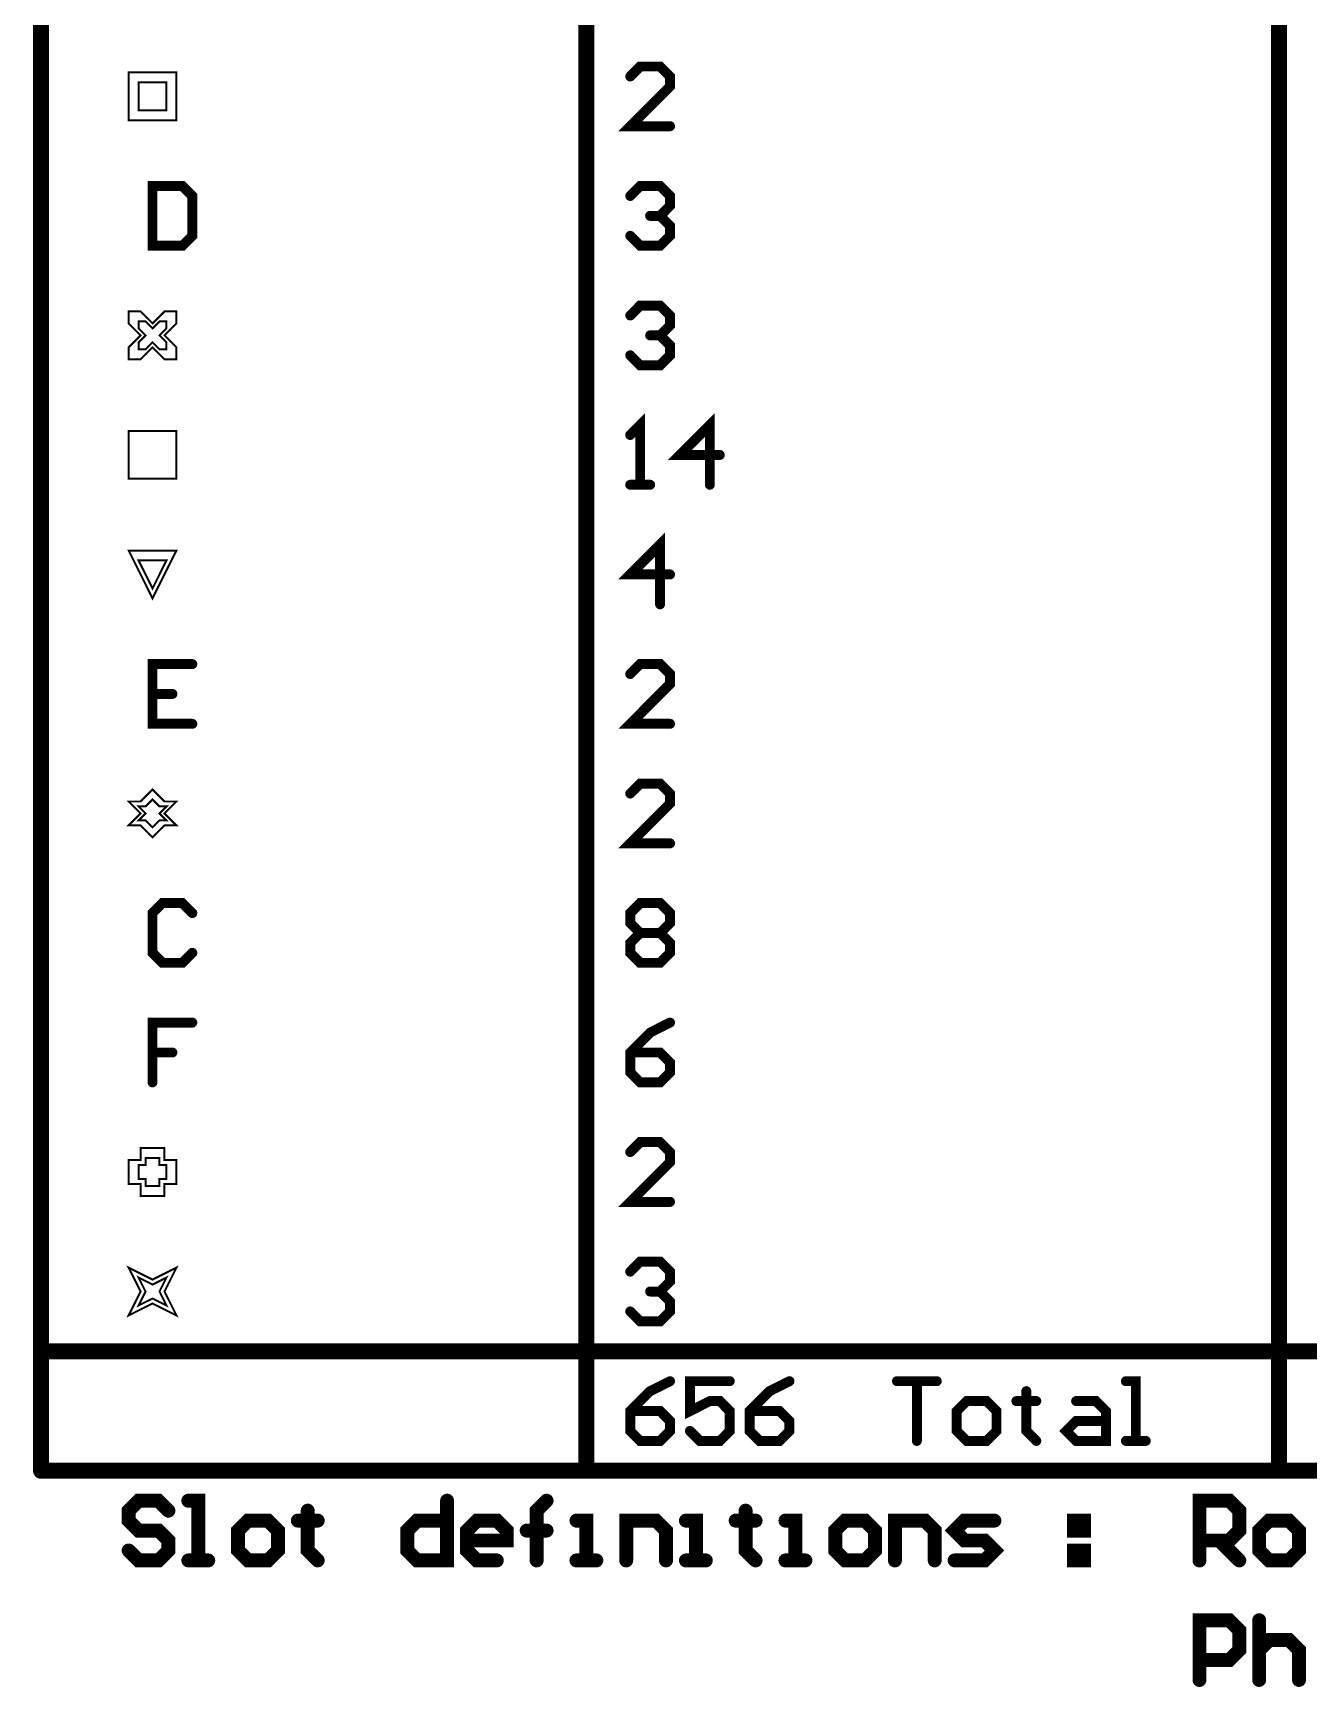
# Model space of a CAD drawing. Extents: x -9.8 to 23.3, y -7.1 to 14.3.
# Drawn here: x 11.794 to 13.076, y -0.137 to 1.524 of the extents above; entities that cross this region are included whole.
import ezdxf

# ---------------------------------------------------------------- set-up
doc = ezdxf.new("R2010")
doc.units = 0
doc.layers.add('2D_LINE_00', color=1, linetype='CONTINUOUS')

# ---------------------------------------------------------------- blocks, each defined once
blk = doc.blocks.new('SMOOTH_0$01')
at = {"const_width": 0.005}
blk.add_lwpolyline([(-0.0025, 0, 1), (0.0025, 0, 1)], format="xyb", close=True, dxfattribs=at)
blk = doc.blocks.new('DRAWING_2736')
at = {"layer": '2D_LINE_00', "const_width": 0.01}
blk.add_lwpolyline([(0, 0), (-0.03998, 0), (0, 0.03999), (0, 0.04998), (-0.00999, 0.05998), (-0.02999, 0.05998), (-0.03998, 0.04998)], dxfattribs=at)
at = {"layer": '2D_LINE_00'}
for p in [(-0.03998, 0.04998), (-0.02999, 0.05998), (-0.00999, 0.05998), (0, 0.04998), (0, 0.03999), (-0.03998, 0), (0, 0)]:
    blk.add_blockref('SMOOTH_0$01', p, dxfattribs=at)
blk = doc.blocks.new('DRAWING_2762')
at = {"layer": '2D_LINE_00', "const_width": 0.01}
blk.add_lwpolyline([(0, 0), (0, -0.05998), (0.02999, -0.05998), (0.03999, -0.04998), (0.03999, -0.01), (0.02999, 0), (0, 0)], dxfattribs=at)
at = {"layer": '2D_LINE_00'}
for p in [(0, 0), (0, 0), (0.02999, 0), (0.03999, -0.01), (0.03999, -0.04998), (0, -0.05998), (0.02999, -0.05998)]:
    blk.add_blockref('SMOOTH_0$01', p, dxfattribs=at)
blk = doc.blocks.new('DRAWING_2763')
at = {"layer": '2D_LINE_00', "const_width": 0.01}
blk.add_lwpolyline([(0, 0), (0.00999, 0.01), (0.02999, 0.01), (0.03998, 0), (0.03998, -0.00999), (0.02999, -0.01999), (0.01999, -0.01999), (0.02999, -0.01999), (0.03998, -0.02999), (0.03998, -0.03998), (0.02999, -0.04998), (0.00999, -0.04998), (0, -0.03998)], dxfattribs=at)
at = {"layer": '2D_LINE_00'}
for p in [(0, 0), (0.00999, 0.01), (0.02999, 0.01), (0.03998, 0), (0.01999, -0.01999), (0.02999, -0.01999), (0.02999, -0.01999), (0.03998, -0.00999), (0.03998, -0.02999), (0, -0.03998), (0.00999, -0.04998), (0.02999, -0.04998), (0.03998, -0.03998)]:
    blk.add_blockref('SMOOTH_0$01', p, dxfattribs=at)
blk = doc.blocks.new('DRAWING_2789')
at = {"layer": '2D_LINE_00', "const_width": 0.01}
blk.add_lwpolyline([(0, 0), (0.00999, 0.01), (0.02999, 0.01), (0.03998, 0), (0.03998, -0.00999), (0.02999, -0.01999), (0.01999, -0.01999), (0.02999, -0.01999), (0.03998, -0.02999), (0.03998, -0.03998), (0.02999, -0.04998), (0.00999, -0.04998), (0, -0.03998)], dxfattribs=at)
at = {"layer": '2D_LINE_00'}
for p in [(0, 0), (0.00999, 0.01), (0.02999, 0.01), (0.03998, 0), (0.01999, -0.01999), (0.02999, -0.01999), (0.02999, -0.01999), (0.03998, -0.00999), (0.03998, -0.02999), (0, -0.03998), (0.00999, -0.04998), (0.02999, -0.04998), (0.03998, -0.03998)]:
    blk.add_blockref('SMOOTH_0$01', p, dxfattribs=at)
blk = doc.blocks.new('DRAWING_2814')
at = {"layer": '2D_LINE_00', "const_width": 0.01}
blk.add_lwpolyline([(0, 0), (0.01999, 0), (0.00999, 0), (0.00999, 0.05998), (0, 0.04998)], dxfattribs=at)
at = {"layer": '2D_LINE_00'}
for p in [(0, 0.04998), (0.00999, 0.05998), (0, 0), (0.00999, 0), (0.01999, 0)]:
    blk.add_blockref('SMOOTH_0$01', p, dxfattribs=at)
blk = doc.blocks.new('DRAWING_2815')
at = {"layer": '2D_LINE_00', "const_width": 0.01}
blk.add_lwpolyline([(0, 0), (0, 0.05998), (-0.02999, 0.02999), (0.01, 0.02999)], dxfattribs=at)
at = {"layer": '2D_LINE_00'}
for p in [(0, 0.05998), (-0.02999, 0.02999), (0.01, 0.02999), (0, 0)]:
    blk.add_blockref('SMOOTH_0$01', p, dxfattribs=at)
blk = doc.blocks.new('DRAWING_2839')
at = {"layer": '2D_LINE_00', "const_width": 0.01}
blk.add_lwpolyline([(0, 0), (0, 0.05998), (-0.02999, 0.02999), (0.00999, 0.02999)], dxfattribs=at)
at = {"layer": '2D_LINE_00'}
for p in [(0, 0.05998), (-0.02999, 0.02999), (0.00999, 0.02999), (0, 0)]:
    blk.add_blockref('SMOOTH_0$01', p, dxfattribs=at)
blk = doc.blocks.new('DRAWING_2864')
at = {"layer": '2D_LINE_00', "const_width": 0.01}
blk.add_lwpolyline([(0, 0), (-0.03999, 0), (-0.03999, -0.05998), (0, -0.05998)], dxfattribs=at)
at = {"layer": '2D_LINE_00'}
for p in [(-0.03999, 0), (0, 0), (-0.03999, -0.05998), (0, -0.05998)]:
    blk.add_blockref('SMOOTH_0$01', p, dxfattribs=at)
blk = doc.blocks.new('DRAWING_2865')
at = {"layer": '2D_LINE_00', "const_width": 0.01}
blk.add_lwpolyline([(0, 0), (0.01999, 0)], dxfattribs=at)
at = {"layer": '2D_LINE_00'}
for p in [(0, 0), (0.01999, 0)]:
    blk.add_blockref('SMOOTH_0$01', p, dxfattribs=at)
blk = doc.blocks.new('DRAWING_2866')
at = {"layer": '2D_LINE_00', "const_width": 0.01}
blk.add_lwpolyline([(0, 0), (-0.03998, 0), (0, 0.03999), (0, 0.04998), (-0.00999, 0.05998), (-0.02999, 0.05998), (-0.03998, 0.04998)], dxfattribs=at)
at = {"layer": '2D_LINE_00'}
for p in [(-0.03998, 0.04998), (-0.02999, 0.05998), (-0.00999, 0.05998), (0, 0.04998), (0, 0.03999), (-0.03998, 0), (0, 0)]:
    blk.add_blockref('SMOOTH_0$01', p, dxfattribs=at)
blk = doc.blocks.new('DRAWING_2892')
at = {"layer": '2D_LINE_00', "const_width": 0.01}
blk.add_lwpolyline([(0, 0), (-0.03998, 0), (0, 0.03999), (0, 0.04998), (-0.00999, 0.05998), (-0.02999, 0.05998), (-0.03998, 0.04998)], dxfattribs=at)
at = {"layer": '2D_LINE_00'}
for p in [(-0.03998, 0.04998), (-0.02999, 0.05998), (-0.00999, 0.05998), (0, 0.04998), (0, 0.03999), (-0.03998, 0), (0, 0)]:
    blk.add_blockref('SMOOTH_0$01', p, dxfattribs=at)
blk = doc.blocks.new('DRAWING_2919')
at = {"layer": '2D_LINE_00', "const_width": 0.01}
blk.add_lwpolyline([(0, 0), (-0.01, 0.01), (-0.02999, 0.01), (-0.03999, 0), (-0.03999, -0.03998), (-0.02999, -0.04998), (-0.01, -0.04998), (0, -0.03998)], dxfattribs=at)
at = {"layer": '2D_LINE_00'}
for p in [(-0.03999, 0), (-0.02999, 0.01), (-0.01, 0.01), (0, 0), (-0.03999, -0.03998), (-0.02999, -0.04998), (-0.01, -0.04998), (0, -0.03998)]:
    blk.add_blockref('SMOOTH_0$01', p, dxfattribs=at)
blk = doc.blocks.new('DRAWING_2920')
at = {"layer": '2D_LINE_00', "const_width": 0.01}
blk.add_lwpolyline([(0, 0), (0.00999, 0.01), (0.02999, 0.01), (0.03998, 0), (0.03998, -0.00999), (0.02999, -0.01999), (0.03998, -0.02999), (0.03998, -0.03998), (0.02999, -0.04998), (0.00999, -0.04998), (0, -0.03998), (0, -0.02999), (0.00999, -0.01999), (0, -0.00999), (0, 0)], dxfattribs=at)
at = {"layer": '2D_LINE_00'}
for p in [(0, 0), (0, 0), (0.00999, 0.01), (0.02999, 0.01), (0.03998, 0), (0, -0.00999), (0.00999, -0.01999), (0.02999, -0.01999), (0.03998, -0.00999), (0, -0.02999), (0.03998, -0.02999), (0, -0.03998), (0.00999, -0.04998), (0.02999, -0.04998), (0.03998, -0.03998)]:
    blk.add_blockref('SMOOTH_0$01', p, dxfattribs=at)
blk = doc.blocks.new('DRAWING_2921')
at = {"layer": '2D_LINE_00', "const_width": 0.01}
blk.add_lwpolyline([(0, 0), (0.02, 0)], dxfattribs=at)
at = {"layer": '2D_LINE_00'}
for p in [(0, 0), (0.02, 0)]:
    blk.add_blockref('SMOOTH_0$01', p, dxfattribs=at)
blk = doc.blocks.new('DRAWING_2949')
at = {"layer": '2D_LINE_00', "const_width": 0.01}
blk.add_lwpolyline([(0, 0), (-0.03999, 0), (-0.03999, -0.02999), (-0.02, -0.02999), (-0.03999, -0.02999), (-0.03999, -0.05998)], dxfattribs=at)
at = {"layer": '2D_LINE_00'}
for p in [(-0.03999, 0), (0, 0), (-0.03999, -0.02999), (-0.03999, -0.02999), (-0.02, -0.02999), (-0.03999, -0.05998)]:
    blk.add_blockref('SMOOTH_0$01', p, dxfattribs=at)
blk = doc.blocks.new('DRAWING_2950')
at = {"layer": '2D_LINE_00', "const_width": 0.01}
blk.add_lwpolyline([(0, 0), (-0.01999, -0.01), (-0.03998, -0.02999), (-0.03998, -0.04998), (-0.02999, -0.05998), (-0.00999, -0.05998), (0, -0.04998), (0, -0.03999), (-0.00999, -0.02999), (-0.03998, -0.02999)], dxfattribs=at)
at = {"layer": '2D_LINE_00'}
for p in [(0, 0), (-0.01999, -0.01), (-0.03998, -0.02999), (-0.03998, -0.02999), (-0.00999, -0.02999), (-0.03998, -0.04998), (0, -0.03999), (0, -0.04998), (-0.02999, -0.05998), (-0.00999, -0.05998)]:
    blk.add_blockref('SMOOTH_0$01', p, dxfattribs=at)
blk = doc.blocks.new('DRAWING_2977')
at = {"layer": '2D_LINE_00', "const_width": 0.01}
blk.add_lwpolyline([(0, 0), (-0.03998, 0), (0, 0.03999), (0, 0.04998), (-0.00999, 0.05998), (-0.02999, 0.05998), (-0.03998, 0.04998)], dxfattribs=at)
at = {"layer": '2D_LINE_00'}
for p in [(-0.03998, 0.04998), (-0.02999, 0.05998), (-0.00999, 0.05998), (0, 0.04998), (0, 0.03999), (-0.03998, 0), (0, 0)]:
    blk.add_blockref('SMOOTH_0$01', p, dxfattribs=at)
blk = doc.blocks.new('DRAWING_3004')
at = {"layer": '2D_LINE_00', "const_width": 0.01}
blk.add_lwpolyline([(0, 0), (0.00999, 0.01), (0.02999, 0.01), (0.03998, 0), (0.03998, -0.00999), (0.02999, -0.01999), (0.01999, -0.01999), (0.02999, -0.01999), (0.03998, -0.02999), (0.03998, -0.03998), (0.02999, -0.04998), (0.00999, -0.04998), (0, -0.03998)], dxfattribs=at)
at = {"layer": '2D_LINE_00'}
for p in [(0, 0), (0.00999, 0.01), (0.02999, 0.01), (0.03998, 0), (0.01999, -0.01999), (0.02999, -0.01999), (0.02999, -0.01999), (0.03998, -0.00999), (0.03998, -0.02999), (0, -0.03998), (0.00999, -0.04998), (0.02999, -0.04998), (0.03998, -0.03998)]:
    blk.add_blockref('SMOOTH_0$01', p, dxfattribs=at)
blk = doc.blocks.new('DRAWING_3060')
at = {"layer": '2D_LINE_00', "const_width": 0.01}
blk.add_lwpolyline([(0, 0), (-0.01999, -0.01), (-0.03998, -0.02999), (-0.03998, -0.04998), (-0.02999, -0.05998), (-0.00999, -0.05998), (0, -0.04998), (0, -0.03999), (-0.00999, -0.02999), (-0.03998, -0.02999)], dxfattribs=at)
at = {"layer": '2D_LINE_00'}
for p in [(0, 0), (-0.01999, -0.01), (-0.03998, -0.02999), (-0.03998, -0.02999), (-0.00999, -0.02999), (-0.03998, -0.04998), (0, -0.03999), (0, -0.04998), (-0.02999, -0.05998), (-0.00999, -0.05998)]:
    blk.add_blockref('SMOOTH_0$01', p, dxfattribs=at)
blk = doc.blocks.new('DRAWING_3061')
at = {"layer": '2D_LINE_00', "const_width": 0.01}
blk.add_lwpolyline([(0, 0), (-0.03998, 0), (-0.03998, -0.02999), (-0.01999, -0.01999), (-0.00999, -0.01999), (0, -0.02999), (0, -0.04998), (-0.00999, -0.05998), (-0.02999, -0.05998), (-0.03998, -0.04998)], dxfattribs=at)
at = {"layer": '2D_LINE_00'}
for p in [(-0.03998, 0), (0, 0), (-0.01999, -0.01999), (-0.00999, -0.01999), (-0.03998, -0.02999), (0, -0.02999), (-0.03998, -0.04998), (0, -0.04998), (-0.02999, -0.05998), (-0.00999, -0.05998)]:
    blk.add_blockref('SMOOTH_0$01', p, dxfattribs=at)
blk = doc.blocks.new('DRAWING_3062')
at = {"layer": '2D_LINE_00', "const_width": 0.01}
blk.add_lwpolyline([(0, 0), (-0.01999, -0.01), (-0.03998, -0.02999), (-0.03998, -0.04998), (-0.02999, -0.05998), (-0.00999, -0.05998), (0, -0.04998), (0, -0.03999), (-0.00999, -0.02999), (-0.03998, -0.02999)], dxfattribs=at)
at = {"layer": '2D_LINE_00'}
for p in [(0, 0), (-0.01999, -0.01), (-0.03998, -0.02999), (-0.03998, -0.02999), (-0.00999, -0.02999), (-0.03998, -0.04998), (0, -0.03999), (0, -0.04998), (-0.02999, -0.05998), (-0.00999, -0.05998)]:
    blk.add_blockref('SMOOTH_0$01', p, dxfattribs=at)
blk = doc.blocks.new('DRAWING_3063')
at = {"layer": '2D_LINE_00', "const_width": 0.01}
blk.add_lwpolyline([(0, 0), (0.03999, 0), (0.02, 0), (0.02, -0.05998)], dxfattribs=at)
at = {"layer": '2D_LINE_00'}
for p in [(0, 0), (0.02, 0), (0.03999, 0), (0.02, -0.05998)]:
    blk.add_blockref('SMOOTH_0$01', p, dxfattribs=at)
blk = doc.blocks.new('DRAWING_3064')
at = {"layer": '2D_LINE_00', "const_width": 0.01}
blk.add_lwpolyline([(0, 0), (0.01999, 0), (0.02999, 0.01), (0.02999, 0.02999), (0.01999, 0.03999), (0, 0.03999), (-0.01, 0.02999), (-0.01, 0.01), (0, 0)], dxfattribs=at)
at = {"layer": '2D_LINE_00'}
for p in [(-0.01, 0.02999), (0, 0.03999), (0.01999, 0.03999), (0.02999, 0.02999), (-0.01, 0.01), (0, 0), (0, 0), (0.01999, 0), (0.02999, 0.01)]:
    blk.add_blockref('SMOOTH_0$01', p, dxfattribs=at)
blk = doc.blocks.new('DRAWING_3065')
at = {"layer": '2D_LINE_00', "const_width": 0.01}
blk.add_lwpolyline([(0, 0), (0, -0.00999), (-0.00999, -0.00999), (0.01, -0.00999), (0, -0.00999), (0, -0.03998), (0.01, -0.04998)], dxfattribs=at)
at = {"layer": '2D_LINE_00'}
for p in [(0, 0), (-0.00999, -0.00999), (0, -0.00999), (0, -0.00999), (0.01, -0.00999), (0, -0.03998), (0.01, -0.04998)]:
    blk.add_blockref('SMOOTH_0$01', p, dxfattribs=at)
blk = doc.blocks.new('DRAWING_3066')
at = {"layer": '2D_LINE_00', "const_width": 0.01}
blk.add_lwpolyline([(0, 0), (0.01999, 0), (0.02999, -0.01), (0.02999, -0.03999), (0, -0.03999), (-0.01, -0.02999), (0, -0.02), (0.02999, -0.02)], dxfattribs=at)
at = {"layer": '2D_LINE_00'}
for p in [(0, 0), (0.01999, 0), (0, -0.02), (0.02999, -0.01), (0.02999, -0.02), (-0.01, -0.02999), (0, -0.03999), (0.02999, -0.03999)]:
    blk.add_blockref('SMOOTH_0$01', p, dxfattribs=at)
blk = doc.blocks.new('DRAWING_3067')
at = {"layer": '2D_LINE_00', "const_width": 0.01}
blk.add_lwpolyline([(0, 0), (0.01999, 0), (0.01, 0), (0.01, 0.05998), (0, 0.05998)], dxfattribs=at)
at = {"layer": '2D_LINE_00'}
for p in [(0, 0.05998), (0.01, 0.05998), (0, 0), (0.01, 0), (0.01999, 0)]:
    blk.add_blockref('SMOOTH_0$01', p, dxfattribs=at)
blk = doc.blocks.new('SMOOTH_0$002')
at = {"const_width": 0.001}
blk.add_lwpolyline([(-0.0005, 0, 1), (0.0005, 0, 1)], format="xyb", close=True, dxfattribs=at)
blk = doc.blocks.new('DRAWING_4096')
at = {"layer": '2D_LINE_00', "const_width": 0.002}
blk.add_lwpolyline([(0, 0), (0, 0.048), (0.048, 0.048), (0.048, 0), (0, 0)], dxfattribs=at)
at = {"layer": '2D_LINE_00'}
for p in [(0, 0.048), (0.048, 0.048), (0, 0), (0, 0), (0.048, 0)]:
    blk.add_blockref('SMOOTH_0$002', p, dxfattribs=at)
blk = doc.blocks.new('DRAWING_4097')
at = {"layer": '2D_LINE_00', "const_width": 0.002}
blk.add_lwpolyline([(0, 0), (0, 0.028), (0.028, 0.028), (0.028, 0), (0, 0)], dxfattribs=at)
at = {"layer": '2D_LINE_00'}
for p in [(0, 0.028), (0.028, 0.028), (0, 0), (0, 0), (0.028, 0)]:
    blk.add_blockref('SMOOTH_0$002', p, dxfattribs=at)
blk = doc.blocks.new('DRAWING_4098')
at = {"layer": '2D_LINE_00', "const_width": 0.002}
blk.add_lwpolyline([(0, 0), (0.012, 0), (0.024, 0.012), (0.036, 0), (0.048, 0), (0.048, 0.012), (0.036, 0.024), (0.048, 0.036), (0.048, 0.048), (0.036, 0.048), (0.024, 0.036), (0.012, 0.048), (0, 0.048), (0, 0.036), (0.012, 0.024), (0, 0.012), (0, 0)], dxfattribs=at)
at = {"layer": '2D_LINE_00'}
for p in [(0, 0.048), (0, 0.036), (0.012, 0.048), (0.024, 0.036), (0.036, 0.048), (0.048, 0.048), (0.048, 0.036), (0.012, 0.024), (0.036, 0.024), (0, 0.012), (0, 0), (0, 0), (0.012, 0), (0.024, 0.012), (0.036, 0), (0.048, 0.012), (0.048, 0)]:
    blk.add_blockref('SMOOTH_0$002', p, dxfattribs=at)
blk = doc.blocks.new('DRAWING_4099')
at = {"layer": '2D_LINE_00', "const_width": 0.002}
blk.add_lwpolyline([(0, 0), (0.007, 0), (0.014, 0.007), (0.021, 0), (0.028, 0), (0.028, 0.007), (0.021, 0.014), (0.028, 0.021), (0.028, 0.028), (0.021, 0.028), (0.014, 0.021), (0.007, 0.028), (0, 0.028), (0, 0.021), (0.007, 0.014), (0, 0.007), (0, 0)], dxfattribs=at)
at = {"layer": '2D_LINE_00'}
for p in [(0, 0.028), (0, 0.021), (0.007, 0.028), (0.014, 0.021), (0.021, 0.028), (0.028, 0.028), (0.028, 0.021), (0, 0.007), (0, 0), (0, 0), (0.007, 0.014), (0.007, 0), (0.014, 0.007), (0.021, 0.014), (0.021, 0), (0.028, 0.007), (0.028, 0)]:
    blk.add_blockref('SMOOTH_0$002', p, dxfattribs=at)
blk = doc.blocks.new('DRAWING_4100')
at = {"layer": '2D_LINE_00', "const_width": 0.002}
blk.add_lwpolyline([(0, 0), (0, 0.048), (0.048, 0.048), (0.048, 0), (0, 0)], dxfattribs=at)
at = {"layer": '2D_LINE_00'}
for p in [(0, 0.048), (0.048, 0.048), (0, 0), (0, 0), (0.048, 0)]:
    blk.add_blockref('SMOOTH_0$002', p, dxfattribs=at)
blk = doc.blocks.new('DRAWING_4101')
at = {"layer": '2D_LINE_00', "const_width": 0.002}
blk.add_lwpolyline([(0, 0), (-0.024, 0.048), (0.024, 0.048), (0, 0)], dxfattribs=at)
at = {"layer": '2D_LINE_00'}
for p in [(-0.024, 0.048), (0.024, 0.048), (0, 0), (0, 0)]:
    blk.add_blockref('SMOOTH_0$002', p, dxfattribs=at)
blk = doc.blocks.new('DRAWING_4102')
at = {"layer": '2D_LINE_00', "const_width": 0.002}
blk.add_lwpolyline([(0, 0), (-0.014, 0.028), (0.014, 0.028), (0, 0)], dxfattribs=at)
at = {"layer": '2D_LINE_00'}
for p in [(-0.014, 0.028), (0.014, 0.028), (0, 0), (0, 0)]:
    blk.add_blockref('SMOOTH_0$002', p, dxfattribs=at)
blk = doc.blocks.new('DRAWING_4103')
at = {"layer": '2D_LINE_00', "const_width": 0.002}
blk.add_lwpolyline([(0, 0), (0.012, 0.012), (0.024, 0.012), (0.012, 0.024), (0.024, 0.036), (0.012, 0.036), (0, 0.048), (-0.012, 0.036), (-0.024, 0.036), (-0.012, 0.024), (-0.024, 0.012), (-0.012, 0.012), (0, 0)], dxfattribs=at)
at = {"layer": '2D_LINE_00'}
for p in [(-0.024, 0.036), (-0.012, 0.036), (0, 0.048), (0.012, 0.036), (0.024, 0.036), (-0.012, 0.024), (0.012, 0.024), (-0.024, 0.012), (-0.012, 0.012), (0, 0), (0, 0), (0.012, 0.012), (0.024, 0.012)]:
    blk.add_blockref('SMOOTH_0$002', p, dxfattribs=at)
blk = doc.blocks.new('DRAWING_4104')
at = {"layer": '2D_LINE_00', "const_width": 0.002}
blk.add_lwpolyline([(0, 0), (0.007, 0.007), (0.014, 0.007), (0.007, 0.014), (0.014, 0.021), (0.007, 0.021), (0, 0.028), (-0.007, 0.021), (-0.014, 0.021), (-0.007, 0.014), (-0.014, 0.007), (-0.007, 0.007), (0, 0)], dxfattribs=at)
at = {"layer": '2D_LINE_00'}
for p in [(-0.014, 0.021), (-0.007, 0.021), (0, 0.028), (0.007, 0.021), (0.014, 0.021), (-0.014, 0.007), (-0.007, 0.014), (-0.007, 0.007), (0, 0), (0, 0), (0.007, 0.014), (0.007, 0.007), (0.014, 0.007)]:
    blk.add_blockref('SMOOTH_0$002', p, dxfattribs=at)
blk = doc.blocks.new('DRAWING_4105')
at = {"layer": '2D_LINE_00', "const_width": 0.002}
blk.add_lwpolyline([(0, 0), (0, -0.012), (0.024, -0.012), (0.024, 0), (0.036, 0), (0.036, 0.024), (0.024, 0.024), (0.024, 0.036), (0, 0.036), (0, 0.024), (-0.012, 0.024), (-0.012, 0), (0, 0)], dxfattribs=at)
at = {"layer": '2D_LINE_00'}
for p in [(0, 0.036), (0.024, 0.036), (-0.012, 0.024), (0, 0.024), (0.024, 0.024), (0.036, 0.024), (-0.012, 0), (0, 0), (0, 0), (0.024, 0), (0.036, 0), (0, -0.012), (0.024, -0.012)]:
    blk.add_blockref('SMOOTH_0$002', p, dxfattribs=at)
blk = doc.blocks.new('DRAWING_4106')
at = {"layer": '2D_LINE_00', "const_width": 0.002}
blk.add_lwpolyline([(0, 0), (0, -0.007), (0.014, -0.007), (0.014, 0), (0.021, 0), (0.021, 0.014), (0.014, 0.014), (0.014, 0.021), (0, 0.021), (0, 0.014), (-0.007, 0.014), (-0.007, 0), (0, 0)], dxfattribs=at)
at = {"layer": '2D_LINE_00'}
for p in [(0, 0.021), (0.014, 0.021), (-0.007, 0.014), (-0.007, 0), (0, 0.014), (0, 0), (0, 0), (0.014, 0.014), (0.014, 0), (0.021, 0.014), (0.021, 0), (0, -0.007), (0.014, -0.007)]:
    blk.add_blockref('SMOOTH_0$002', p, dxfattribs=at)
blk = doc.blocks.new('DRAWING_4107')
at = {"layer": '2D_LINE_00', "const_width": 0.002}
blk.add_lwpolyline([(0, 0), (0.012, 0.024), (0, 0.048), (0.024, 0.036), (0.048, 0.048), (0.036, 0.024), (0.048, 0), (0.024, 0.012), (0, 0)], dxfattribs=at)
at = {"layer": '2D_LINE_00'}
for p in [(0, 0.048), (0.024, 0.036), (0.048, 0.048), (0.012, 0.024), (0.036, 0.024), (0, 0), (0, 0), (0.024, 0.012), (0.048, 0)]:
    blk.add_blockref('SMOOTH_0$002', p, dxfattribs=at)
blk = doc.blocks.new('DRAWING_4108')
at = {"layer": '2D_LINE_00', "const_width": 0.002}
blk.add_lwpolyline([(0, 0), (0.007, 0.014), (0, 0.028), (0.014, 0.021), (0.028, 0.028), (0.021, 0.014), (0.028, 0), (0.014, 0.007), (0, 0)], dxfattribs=at)
at = {"layer": '2D_LINE_00'}
for p in [(0, 0.028), (0.014, 0.021), (0.028, 0.028), (0, 0), (0, 0), (0.007, 0.014), (0.014, 0.007), (0.021, 0.014), (0.028, 0)]:
    blk.add_blockref('SMOOTH_0$002', p, dxfattribs=at)
blk = doc.blocks.new('SMOOTH_0$016')
at = {"const_width": 0.008}
blk.add_lwpolyline([(-0.004, 0, 1), (0.004, 0, 1)], format="xyb", close=True, dxfattribs=at)
blk = doc.blocks.new('DRAWING_4252')
at = {"layer": '2D_LINE_00', "const_width": 0.016}
blk.add_lwpolyline([(0, 0), (0, -3.042)], dxfattribs=at)
at = {"layer": '2D_LINE_00'}
blk.add_blockref('SMOOTH_0$016', (0, -3.042), dxfattribs=at)
blk = doc.blocks.new('DRAWING_4254')
at = {"layer": '2D_LINE_00', "const_width": 0.016}
blk.add_lwpolyline([(0, 0), (0, -3.042)], dxfattribs=at)
at = {"layer": '2D_LINE_00'}
blk.add_blockref('SMOOTH_0$016', (0, -3.042), dxfattribs=at)
blk = doc.blocks.new('DRAWING_4255')
at = {"layer": '2D_LINE_00', "const_width": 0.016}
blk.add_lwpolyline([(0, 0), (0, -3.042)], dxfattribs=at)
at = {"layer": '2D_LINE_00'}
blk.add_blockref('SMOOTH_0$016', (0, -3.042), dxfattribs=at)
blk = doc.blocks.new('DRAWING_4260')
at = {"layer": '2D_LINE_00', "const_width": 0.016}
blk.add_lwpolyline([(0, 0), (6.21829, 0)], dxfattribs=at)
at = {"layer": '2D_LINE_00'}
blk.add_blockref('SMOOTH_0$016', (0, 0), dxfattribs=at)
blk = doc.blocks.new('DRAWING_4261')
at = {"layer": '2D_LINE_00', "const_width": 0.016}
blk.add_lwpolyline([(0, 0), (6.21829, 0)], dxfattribs=at)
at = {"layer": '2D_LINE_00'}
blk.add_blockref('SMOOTH_0$016', (0, 0), dxfattribs=at)
blk = doc.blocks.new('SMOOTH_0$014')
at = {"const_width": 0.007}
blk.add_lwpolyline([(-0.0035, 0, 1), (0.0035, 0, 1)], format="xyb", close=True, dxfattribs=at)
blk = doc.blocks.new('DRAWING_4263')
at = {"layer": '2D_LINE_00', "const_width": 0.014}
blk.add_lwpolyline([(0, 0), (-0.01, 0.01), (-0.02999, 0.01), (-0.03999, 0), (-0.03999, -0.00999), (-0.02999, -0.01999), (-0.01, -0.01999), (0, -0.02999), (0, -0.03998), (-0.01, -0.04998), (-0.02999, -0.04998), (-0.03999, -0.03998)], dxfattribs=at)
at = {"layer": '2D_LINE_00'}
for p in [(-0.02999, 0.01), (-0.01, 0.01), (-0.03999, 0), (0, 0), (-0.03999, -0.00999), (-0.02999, -0.01999), (-0.01, -0.01999), (-0.03999, -0.03998), (0, -0.02999), (0, -0.03998), (-0.02999, -0.04998), (-0.01, -0.04998)]:
    blk.add_blockref('SMOOTH_0$014', p, dxfattribs=at)
blk = doc.blocks.new('DRAWING_4264')
at = {"layer": '2D_LINE_00', "const_width": 0.014}
blk.add_lwpolyline([(0, 0), (0.01999, 0), (0.01, 0), (0.01, 0.05998), (0, 0.05998)], dxfattribs=at)
at = {"layer": '2D_LINE_00'}
for p in [(0, 0.05998), (0.01, 0.05998), (0, 0), (0.01, 0), (0.01999, 0)]:
    blk.add_blockref('SMOOTH_0$014', p, dxfattribs=at)
blk = doc.blocks.new('DRAWING_4265')
at = {"layer": '2D_LINE_00', "const_width": 0.014}
blk.add_lwpolyline([(0, 0), (0.01999, 0), (0.02999, 0.01), (0.02999, 0.02999), (0.01999, 0.03999), (0, 0.03999), (-0.01, 0.02999), (-0.01, 0.01), (0, 0)], dxfattribs=at)
at = {"layer": '2D_LINE_00'}
for p in [(-0.01, 0.02999), (0, 0.03999), (0.01999, 0.03999), (0.02999, 0.02999), (-0.01, 0.01), (0.02999, 0.01), (0, 0), (0, 0), (0.01999, 0)]:
    blk.add_blockref('SMOOTH_0$014', p, dxfattribs=at)
blk = doc.blocks.new('DRAWING_4266')
at = {"layer": '2D_LINE_00', "const_width": 0.014}
blk.add_lwpolyline([(0, 0), (0, -0.00999), (-0.00999, -0.00999), (0.01, -0.00999), (0, -0.00999), (0, -0.03998), (0.01, -0.04998)], dxfattribs=at)
at = {"layer": '2D_LINE_00'}
for p in [(0, 0), (-0.00999, -0.00999), (0, -0.00999), (0, -0.00999), (0.01, -0.00999), (0, -0.03998), (0.01, -0.04998)]:
    blk.add_blockref('SMOOTH_0$014', p, dxfattribs=at)
blk = doc.blocks.new('DRAWING_4267')
at = {"layer": '2D_LINE_00', "const_width": 0.014}
blk.add_lwpolyline([(0, 0), (0, -0.05998), (-0.02999, -0.05998), (-0.03999, -0.04998), (-0.03999, -0.02999), (-0.02999, -0.01999), (0, -0.01999)], dxfattribs=at)
at = {"layer": '2D_LINE_00'}
for p in [(0, 0), (-0.02999, -0.01999), (0, -0.01999), (-0.03999, -0.02999), (-0.03999, -0.04998), (-0.02999, -0.05998), (0, -0.05998)]:
    blk.add_blockref('SMOOTH_0$014', p, dxfattribs=at)
blk = doc.blocks.new('DRAWING_4268')
at = {"layer": '2D_LINE_00', "const_width": 0.014}
blk.add_lwpolyline([(0, 0), (-0.01999, 0), (-0.02999, 0.01), (-0.02999, 0.02999), (-0.01999, 0.03999), (0, 0.03999), (0.01, 0.02999), (0.01, 0.01999), (-0.02999, 0.01999)], dxfattribs=at)
at = {"layer": '2D_LINE_00'}
for p in [(-0.02999, 0.02999), (-0.01999, 0.03999), (0, 0.03999), (0.01, 0.02999), (-0.02999, 0.01999), (-0.02999, 0.01), (0.01, 0.01999), (-0.01999, 0), (0, 0)]:
    blk.add_blockref('SMOOTH_0$014', p, dxfattribs=at)
blk = doc.blocks.new('DRAWING_4269')
at = {"layer": '2D_LINE_00', "const_width": 0.014}
blk.add_lwpolyline([(0, 0), (0, 0.04998), (0, 0.02999), (-0.01, 0.02999), (0.00999, 0.02999), (0, 0.02999), (0, 0.04998), (0.00999, 0.05998)], dxfattribs=at)
at = {"layer": '2D_LINE_00'}
for p in [(0.00999, 0.05998), (0, 0.04998), (0, 0.04998), (-0.01, 0.02999), (0, 0.02999), (0, 0.02999), (0.00999, 0.02999), (0, 0)]:
    blk.add_blockref('SMOOTH_0$014', p, dxfattribs=at)
blk = doc.blocks.new('DRAWING_4270')
at = {"layer": '2D_LINE_00', "const_width": 0.014}
blk.add_lwpolyline([(0, 0), (0.02, 0), (0.01, 0), (0.01, 0.03999), (0, 0.03999)], dxfattribs=at)
at = {"layer": '2D_LINE_00'}
for p in [(0, 0.03999), (0.01, 0.03999), (0, 0), (0.01, 0), (0.02, 0)]:
    blk.add_blockref('SMOOTH_0$014', p, dxfattribs=at)
blk = doc.blocks.new('DRAWING_4271')
at = {"layer": '2D_LINE_00', "const_width": 0.014}
blk.add_lwpolyline([(0, 0), (0, 0.03999), (0.02999, 0.03999), (0.03998, 0.02999), (0.03998, 0)], dxfattribs=at)
at = {"layer": '2D_LINE_00'}
for p in [(0, 0.03999), (0.02999, 0.03999), (0.03998, 0.02999), (0, 0), (0.03998, 0)]:
    blk.add_blockref('SMOOTH_0$014', p, dxfattribs=at)
blk = doc.blocks.new('DRAWING_4272')
at = {"layer": '2D_LINE_00', "const_width": 0.014}
blk.add_lwpolyline([(0, 0), (0.01999, 0), (0.01, 0), (0.01, 0.03999), (0, 0.03999)], dxfattribs=at)
at = {"layer": '2D_LINE_00'}
for p in [(0, 0.03999), (0.01, 0.03999), (0, 0), (0.01, 0), (0.01999, 0)]:
    blk.add_blockref('SMOOTH_0$014', p, dxfattribs=at)
blk = doc.blocks.new('DRAWING_4273')
at = {"layer": '2D_LINE_00', "const_width": 0.014}
blk.add_lwpolyline([(0, 0), (0, -0.00999), (-0.01, -0.00999), (0.01, -0.00999), (0, -0.00999), (0, -0.03998), (0.01, -0.04998)], dxfattribs=at)
at = {"layer": '2D_LINE_00'}
for p in [(0, 0), (-0.01, -0.00999), (0, -0.00999), (0, -0.00999), (0.01, -0.00999), (0, -0.03998), (0.01, -0.04998)]:
    blk.add_blockref('SMOOTH_0$014', p, dxfattribs=at)
blk = doc.blocks.new('DRAWING_4274')
at = {"layer": '2D_LINE_00', "const_width": 0.014}
blk.add_lwpolyline([(0, 0), (0.01999, 0), (0.00999, 0), (0.00999, 0.03999), (0, 0.03999)], dxfattribs=at)
at = {"layer": '2D_LINE_00'}
for p in [(0, 0.03999), (0.00999, 0.03999), (0, 0), (0.00999, 0), (0.01999, 0)]:
    blk.add_blockref('SMOOTH_0$014', p, dxfattribs=at)
blk = doc.blocks.new('DRAWING_4275')
at = {"layer": '2D_LINE_00', "const_width": 0.014}
blk.add_lwpolyline([(0, 0), (0.01999, 0), (0.02999, 0.01), (0.02999, 0.02999), (0.01999, 0.03999), (0, 0.03999), (-0.01, 0.02999), (-0.01, 0.01), (0, 0)], dxfattribs=at)
at = {"layer": '2D_LINE_00'}
for p in [(-0.01, 0.02999), (0, 0.03999), (0.01999, 0.03999), (0.02999, 0.02999), (-0.01, 0.01), (0.02999, 0.01), (0, 0), (0, 0), (0.01999, 0)]:
    blk.add_blockref('SMOOTH_0$014', p, dxfattribs=at)
blk = doc.blocks.new('DRAWING_4276')
at = {"layer": '2D_LINE_00', "const_width": 0.014}
blk.add_lwpolyline([(0, 0), (0, 0.03999), (0.02999, 0.03999), (0.03999, 0.02999), (0.03999, 0)], dxfattribs=at)
at = {"layer": '2D_LINE_00'}
for p in [(0, 0.03999), (0.02999, 0.03999), (0.03999, 0.02999), (0, 0), (0.03999, 0)]:
    blk.add_blockref('SMOOTH_0$014', p, dxfattribs=at)
blk = doc.blocks.new('DRAWING_4277')
at = {"layer": '2D_LINE_00', "const_width": 0.014}
blk.add_lwpolyline([(0, 0), (0.02999, 0), (0.03999, 0.01), (0.02999, 0.01999), (0.01, 0.01999), (0, 0.02999), (0.01, 0.03999), (0.03999, 0.03999)], dxfattribs=at)
at = {"layer": '2D_LINE_00'}
for p in [(0, 0.02999), (0.01, 0.03999), (0.03999, 0.03999), (0.01, 0.01999), (0.02999, 0.01999), (0.03999, 0.01), (0, 0), (0.02999, 0)]:
    blk.add_blockref('SMOOTH_0$014', p, dxfattribs=at)
blk = doc.blocks.new('DRAWING_4278')
at = {"layer": '2D_LINE_00', "const_width": 0.014}
blk.add_lwpolyline([(0, 0), (0.01, 0), (0.01, -0.01), (0, -0.01), (0, 0)], dxfattribs=at)
at = {"layer": '2D_LINE_00'}
for p in [(0, 0), (0, 0), (0.01, 0), (0, -0.01), (0.01, -0.01)]:
    blk.add_blockref('SMOOTH_0$014', p, dxfattribs=at)
blk = doc.blocks.new('DRAWING_4279')
at = {"layer": '2D_LINE_00', "const_width": 0.014}
blk.add_lwpolyline([(0, 0), (0.01, 0), (0.01, -0.01), (0, -0.01), (0, 0)], dxfattribs=at)
at = {"layer": '2D_LINE_00'}
for p in [(0, 0), (0, 0), (0.01, 0), (0, -0.01), (0.01, -0.01)]:
    blk.add_blockref('SMOOTH_0$014', p, dxfattribs=at)
blk = doc.blocks.new('DRAWING_4280')
at = {"layer": '2D_LINE_00', "const_width": 0.014}
blk.add_lwpolyline([(0, 0), (0, 0.05998), (0.02999, 0.05998), (0.03999, 0.04998), (0.03999, 0.02999), (0.02999, 0.01999), (0, 0.01999)], dxfattribs=at)
at = {"layer": '2D_LINE_00'}
for p in [(0, 0.05998), (0.02999, 0.05998), (0.03999, 0.04998), (0.03999, 0.02999), (0, 0.01999), (0.02999, 0.01999), (0, 0)]:
    blk.add_blockref('SMOOTH_0$014', p, dxfattribs=at)
blk = doc.blocks.new('DRAWING_4281')
at = {"layer": '2D_LINE_00', "const_width": 0.014}
blk.add_lwpolyline([(0, 0), (0.02, -0.01999)], dxfattribs=at)
at = {"layer": '2D_LINE_00'}
for p in [(0, 0), (0.02, -0.01999)]:
    blk.add_blockref('SMOOTH_0$014', p, dxfattribs=at)
blk = doc.blocks.new('DRAWING_4282')
at = {"layer": '2D_LINE_00', "const_width": 0.014}
blk.add_lwpolyline([(0, 0), (0.01999, 0), (0.02999, 0.01), (0.02999, 0.02999), (0.01999, 0.03999), (0, 0.03999), (-0.01, 0.02999), (-0.01, 0.01), (0, 0)], dxfattribs=at)
at = {"layer": '2D_LINE_00'}
for p in [(-0.01, 0.02999), (0, 0.03999), (0.01999, 0.03999), (0.02999, 0.02999), (-0.01, 0.01), (0.02999, 0.01), (0, 0), (0, 0), (0.01999, 0)]:
    blk.add_blockref('SMOOTH_0$014', p, dxfattribs=at)
blk = doc.blocks.new('DRAWING_4295')
at = {"layer": '2D_LINE_00', "const_width": 0.014}
blk.add_lwpolyline([(0, 0), (0, 0.05998), (0.02999, 0.05998), (0.03999, 0.04998), (0.03999, 0.02999), (0.02999, 0.01999), (0, 0.01999)], dxfattribs=at)
at = {"layer": '2D_LINE_00'}
for p in [(0, 0.05998), (0.02999, 0.05998), (0.03999, 0.04998), (0.03999, 0.02999), (0, 0.01999), (0.02999, 0.01999), (0, 0)]:
    blk.add_blockref('SMOOTH_0$014', p, dxfattribs=at)
blk = doc.blocks.new('DRAWING_4296')
at = {"layer": '2D_LINE_00', "const_width": 0.014}
blk.add_lwpolyline([(0, 0), (0, -0.05998), (0, -0.02999), (0.01, -0.01999), (0.02999, -0.01999), (0.03999, -0.02999), (0.03999, -0.05998)], dxfattribs=at)
at = {"layer": '2D_LINE_00'}
for p in [(0, 0), (0.01, -0.01999), (0.02999, -0.01999), (0, -0.02999), (0.03999, -0.02999), (0, -0.05998), (0.03999, -0.05998)]:
    blk.add_blockref('SMOOTH_0$014', p, dxfattribs=at)

msp = doc.modelspace()

# ---------------------------------------------------------------- block references
for name, p in [('DRAWING_4252', (11.802, 3.122)), ('DRAWING_4254', (12.34988, 3.122)), ('DRAWING_4255', (13.04569, 3.122)), ('DRAWING_2736', (12.43386, 1.43)), ('DRAWING_4096', (11.89, 1.436)), ('DRAWING_4097', (11.9, 1.446)), ('DRAWING_2762', (11.914, 1.36998)), ('DRAWING_2763', (12.39388, 1.35998)), ('DRAWING_2789', (12.39388, 1.23998)), ('DRAWING_4098', (11.89, 1.196)), ('DRAWING_4099', (11.9, 1.206)), ('DRAWING_2814', (12.39388, 1.07)), ('DRAWING_2815', (12.47385, 1.07)), ('DRAWING_4100', (11.89, 1.076)), ('DRAWING_2839', (12.42387, 0.95)), ('DRAWING_4101', (11.914, 0.956)), ('DRAWING_4102', (11.914, 0.966)), ('DRAWING_2864', (11.95399, 0.88998)), ('DRAWING_2866', (12.43386, 0.83)), ('DRAWING_2865', (11.914, 0.85999)), ('DRAWING_4103', (11.914, 0.716)), ('DRAWING_2892', (12.43386, 0.71)), ('DRAWING_4104', (11.914, 0.726)), ('DRAWING_2919', (11.95399, 0.63998)), ('DRAWING_2920', (12.39388, 0.63998)), ('DRAWING_2921', (12.40387, 0.61999)), ('DRAWING_2949', (11.95399, 0.52998)), ('DRAWING_2950', (12.43386, 0.52998)), ('DRAWING_4105', (11.902, 0.368)), ('DRAWING_2977', (12.43386, 0.35)), ('DRAWING_4106', (11.907, 0.373)), ('DRAWING_4107', (11.89, 0.236)), ('DRAWING_3004', (12.39388, 0.27998)), ('DRAWING_4108', (11.9, 0.246)), ('DRAWING_4260', (11.802, 0.2)), ('DRAWING_3060', (12.43386, 0.16998)), ('DRAWING_3061', (12.49384, 0.16998)), ('DRAWING_3062', (12.55382, 0.16998)), ('DRAWING_3063', (12.66182, 0.16998)), ('DRAWING_3067', (12.89175, 0.11)), ('DRAWING_3064', (12.7318, 0.11)), ('DRAWING_3065', (12.79178, 0.15998)), ('DRAWING_3066', (12.84177, 0.14999)), ('DRAWING_4261', (11.802, 0.08)), ('DRAWING_4263', (11.92999, 0.03998)), ('DRAWING_4264', (11.94998, -0.01)), ('DRAWING_4267', (12.2099, 0.04998)), ('DRAWING_4269', (12.29987, -0.01)), ('DRAWING_4280', (12.96569, -0.01)), ('DRAWING_4265', (12.00996, -0.01)), ('DRAWING_4266', (12.06994, 0.03998)), ('DRAWING_4268', (12.25988, -0.01)), ('DRAWING_4270', (12.33985, -0.01)), ('DRAWING_4271', (12.38984, -0.01)), ('DRAWING_4272', (12.44982, -0.01)), ('DRAWING_4273', (12.5098, 0.03998)), ('DRAWING_4274', (12.54979, -0.01)), ('DRAWING_4275', (12.60977, -0.01)), ('DRAWING_4276', (12.65975, -0.01)), ('DRAWING_4277', (12.71973, -0.01)), ('DRAWING_4278', (12.83969, 0.02999)), ('DRAWING_4282', (13.03567, -0.01)), ('DRAWING_4281', (12.98568, 0.00999)), ('DRAWING_4279', (12.83969, 0)), ('DRAWING_4295', (12.96569, -0.13)), ('DRAWING_4296', (13.02567, -0.07002))]:
    msp.add_blockref(name, p)

doc.saveas('drawing.dxf')
